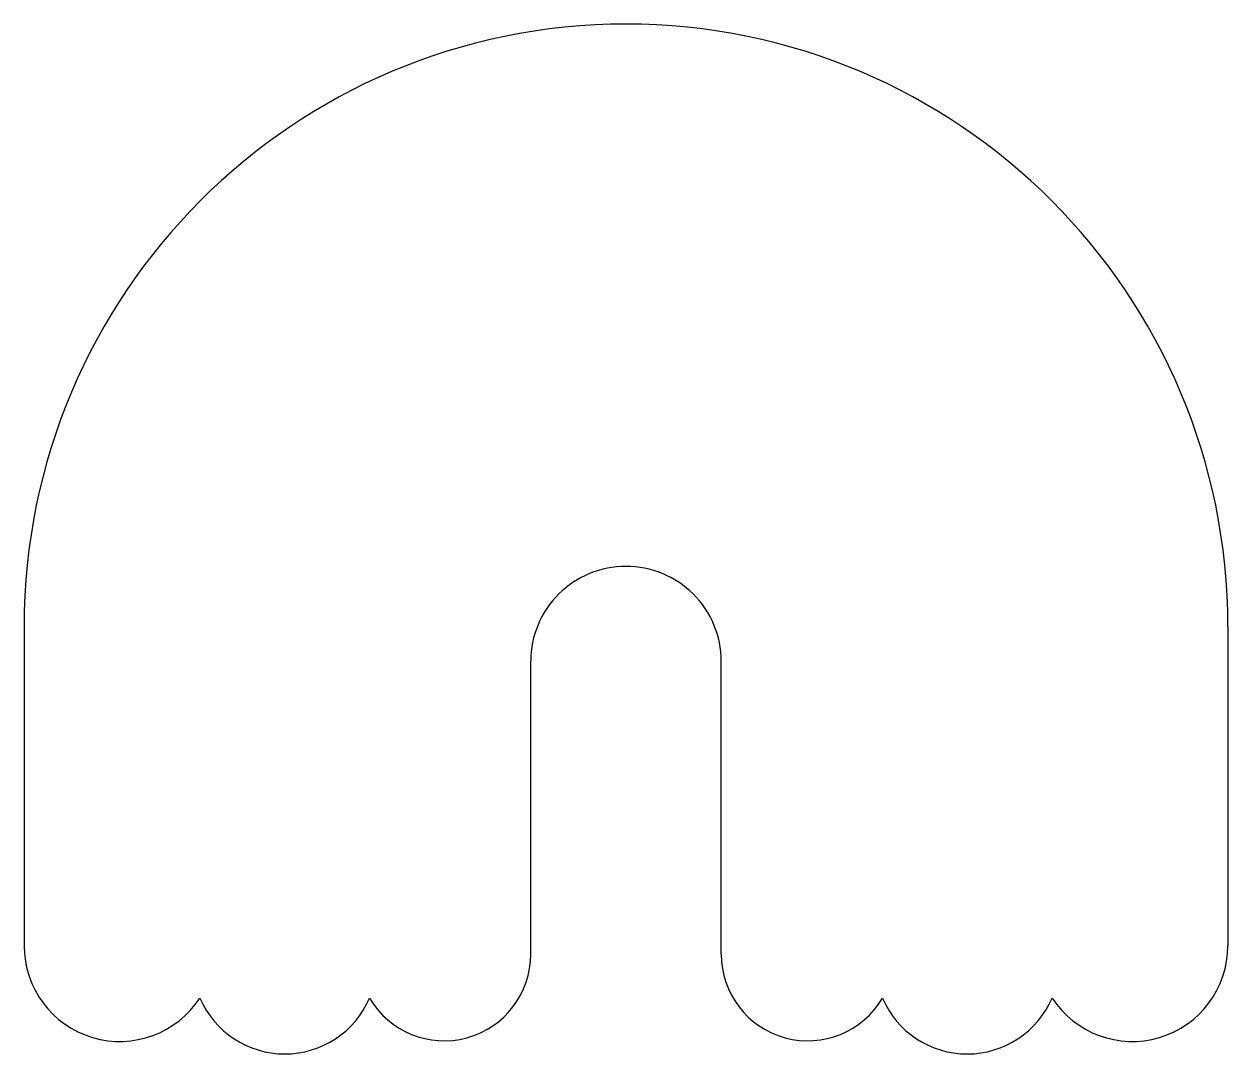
# Model space of a CAD drawing. Header units: millimetres. Extents: x -94 to 94, y -75 to 85.
import ezdxf

# ---------------------------------------------------------------- set-up
doc = ezdxf.new("R2010")
doc.units = ezdxf.units.MM

msp = doc.modelspace()

# ---------------------------------------------------------------- linework, layer by layer
at = {"color": 7, "linetype": 'Continuous'}
for p, q in [((-93.72, -8.72), (-93.72, -58.42)), ((93.72, -8.72), (93.72, -58.42)), ((-14.83, -59.74), (-14.83, -14.1)), ((14.83, -59.74), (14.83, -14.1))]:
    msp.add_line(p, q, dxfattribs=at)
for centre, radius, start, end in [((0.11, -8.72), 93.83, 90.0665, 180), ((-0.11, -8.72), 93.83, 0, 89.9335), ((-0.09, -14.1), 14.74, 89.6368, 180), ((0.09, -14.1), 14.74, 0, 90.3632), ((-78.82, -58.42), 14.9, 180, 326.8532), ((-28.31, -59.74), 13.48, 210.4431, 0), ((28.31, -59.74), 13.48, 180, 329.5569), ((78.82, -58.42), 14.9, 213.1468, 0), ((-53.13, -60.9), 14.37, 203.2677, 336.7323), ((53.13, -60.9), 14.37, 203.2677, 336.7323)]:
    msp.add_arc(centre, radius, start, end, dxfattribs=at)

doc.saveas('drawing.dxf')
